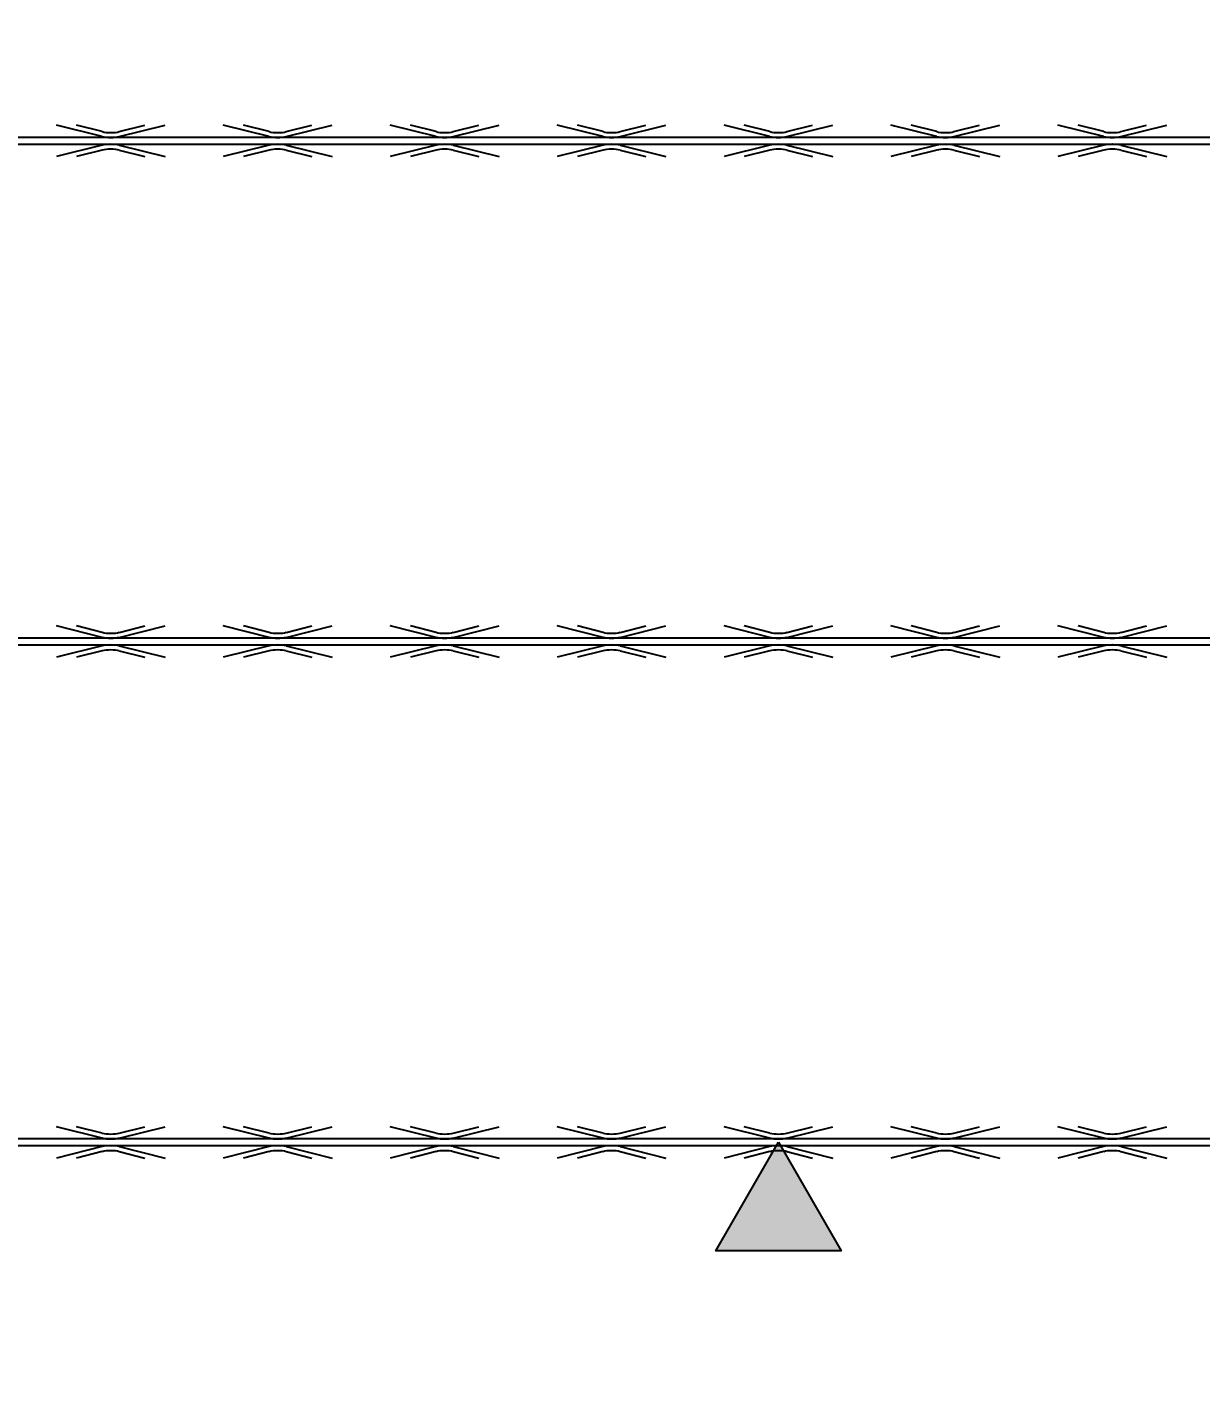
# Model space of a CAD drawing. Extents: x -524 to 129100, y -10500 to 1.
# Drawn here: x 28183 to 29588, y -3212 to -1576 of the extents above; entities that cross this region are included whole.
import ezdxf

# ---------------------------------------------------------------- set-up
doc = ezdxf.new("R2010")
doc.units = 0
doc.header["$LTSCALE"] = 250
doc.linetypes.add('BeePC_CENTER', pattern=[2, 1.25, -0.25, 0.25, -0.25])
doc.layers.get('0').update_dxf_attribs({"linetype": 'CONTINUOUS'})
doc.layers.get('Defpoints').update_dxf_attribs({"linetype": 'CONTINUOUS'})
doc.layers.add('BeePC-CCBZ', color=110, linetype='CONTINUOUS')
doc.layers.add('BeePC-GJ-Truss', color=185, linetype='CONTINUOUS')
doc.styles.add('BeePC_Dim', font='simfang.ttf', dxfattribs={"width": 0.7})
doc.dimstyles.new('BeePC_DIM_25_25', dxfattribs={"dimtxt": 75, "dimasz": 25, "dimexe": 25, "dimexo": 0, "dimgap": 25, "dimtad": 1, "dimdec": 0, "dimzin": 0, "dimdsep": 46, "dimtxsty": 'BeePC_Dim', "dimblk": 'ARCHTICK', "dimcen": 0, "dimdle": 25, "dimclrt": 7, "dimadec": 0, "dimazin": 0, "dimtfac": 1, "dimtdec": 0, "dimtix": 1, "dimtmove": 2, "dimatfit": 3, "dimfxl": 250, "dimfxlon": 1, "dimtfill": 1, "dimtolj": 1, "dimtzin": 0, "dimarcsym": 0})

# ---------------------------------------------------------------- blocks, each defined once
blk = doc.blocks.new('BeePC_HangPoint')
at = {"ltscale": 25}
h = blk.add_hatch(color=256, dxfattribs=at)
h.dxf.hatch_style = 1
h.paths.add_polyline_path([(0, 0), (-75, -129.9), (75, -129.9)])
blk.add_lwpolyline([(0, 0), (75, -129.9), (-75, -129.9)], close=True, dxfattribs=at)
blk = doc.blocks.new('_ArchTick')
at = {"color": 0, "linetype": 'ByBlock', "const_width": 0.5}
blk.add_lwpolyline([(-0.707, -0.707), (0.707, 0.707)], dxfattribs=at)
blk = doc.blocks.new('*D74')
at = {"layer": 'BeePC-CCBZ', "color": 0, "lineweight": -2, "transparency": 16777216}
for p, q in [((23272.8, -600.1), (23272.8, -375.1)), ((30542.4, -600.1), (30542.4, -375.1)), ((23247.8, -400.1), (30567.4, -400.1))]:
    blk.add_line(p, q, dxfattribs=at)
at = {"layer": 'Defpoints', "color": 0, "transparency": 16777216}
for p in [(30542.4, -400.1), (23272.8, -772.1), (30542.4, -2012.1)]:
    blk.add_point(p, dxfattribs=at)
at = {"layer": 'BeePC-CCBZ', "color": 0, "lineweight": -2, "transparency": 16777216, "xscale": 25, "yscale": 25, "zscale": 25, "rotation": 180}
blk.add_blockref('_ArchTick', (23272.8, -400.1), dxfattribs=at)
at = {"layer": 'BeePC-CCBZ', "color": 0, "lineweight": -2, "transparency": 16777216, "xscale": 25, "yscale": 25, "zscale": 25}
blk.add_blockref('_ArchTick', (30542.4, -400.1), dxfattribs=at)
at = {"layer": 'BeePC-CCBZ', "color": 7, "linetype": 'BeePC_CENTER', "transparency": 16777216, "insert": (26907.6, -337.2), "char_height": 75, "attachment_point": 5, "style": 'BeePC_Dim', "bg_fill": 3, "box_fill_scale": 1.1, "bg_fill_color": 256, "bg_fill_true_color": 13158600, "bg_fill_transparency": 0}
blk.add_mtext('\\A1;7270', dxfattribs=at)
blk = doc.blocks.new('*D79')
at = {"layer": 'BeePC-CCBZ', "color": 0, "lineweight": -2, "transparency": 16777216}
for p, q in [((27882.6, -478.1), (27882.6, -253.1)), ((29082.6, -478.1), (29082.6, -253.1)), ((27857.6, -278.1), (29107.6, -278.1))]:
    blk.add_line(p, q, dxfattribs=at)
at = {"layer": 'Defpoints', "color": 0, "transparency": 16777216}
for p in [(29082.6, -278.1), (27882.6, -2912.1), (29082.6, -2912.1)]:
    blk.add_point(p, dxfattribs=at)
at = {"layer": 'BeePC-CCBZ', "color": 0, "lineweight": -2, "transparency": 16777216, "xscale": 25, "yscale": 25, "zscale": 25, "rotation": 180}
blk.add_blockref('_ArchTick', (27882.6, -278.1), dxfattribs=at)
at = {"layer": 'BeePC-CCBZ', "color": 0, "lineweight": -2, "transparency": 16777216, "xscale": 25, "yscale": 25, "zscale": 25}
blk.add_blockref('_ArchTick', (29082.6, -278.1), dxfattribs=at)
at = {"layer": 'BeePC-CCBZ', "color": 7, "linetype": 'BeePC_CENTER', "transparency": 16777216, "insert": (28482.6, -215.2), "char_height": 75, "attachment_point": 5, "style": 'BeePC_Dim', "bg_fill": 3, "box_fill_scale": 1.1, "bg_fill_color": 256, "bg_fill_true_color": 13158600, "bg_fill_transparency": 0}
blk.add_mtext('\\A1;1200', dxfattribs=at)
blk = doc.blocks.new('*D80')
at = {"layer": 'BeePC-CCBZ', "color": 0, "lineweight": -2, "transparency": 16777216}
for p, q in [((29082.6, -478.1), (29082.6, -253.1)), ((30542.4, -478.1), (30542.4, -253.1)), ((29057.6, -278.1), (30567.4, -278.1))]:
    blk.add_line(p, q, dxfattribs=at)
at = {"layer": 'Defpoints', "color": 0, "transparency": 16777216}
for p in [(30542.4, -278.1), (30542.4, -2012.1), (29082.6, -2912.1)]:
    blk.add_point(p, dxfattribs=at)
at = {"layer": 'BeePC-CCBZ', "color": 0, "lineweight": -2, "transparency": 16777216, "xscale": 25, "yscale": 25, "zscale": 25, "rotation": 180}
blk.add_blockref('_ArchTick', (29082.6, -278.1), dxfattribs=at)
at = {"layer": 'BeePC-CCBZ', "color": 0, "lineweight": -2, "transparency": 16777216, "xscale": 25, "yscale": 25, "zscale": 25}
blk.add_blockref('_ArchTick', (30542.4, -278.1), dxfattribs=at)
at = {"layer": 'BeePC-CCBZ', "color": 7, "linetype": 'BeePC_CENTER', "transparency": 16777216, "insert": (29812.5, -215.2), "char_height": 75, "attachment_point": 5, "style": 'BeePC_Dim', "bg_fill": 3, "box_fill_scale": 1.1, "bg_fill_color": 256, "bg_fill_true_color": 13158600, "bg_fill_transparency": 0}
blk.add_mtext('\\A1;1460', dxfattribs=at)
blk = doc.blocks.new('*D82')
at = {"layer": 'BeePC-CCBZ', "color": 0, "lineweight": -2, "transparency": 16777216}
for p, q in [((23022.8, -3759.1), (23022.8, -3984.1)), ((30542.4, -3759.1), (30542.4, -3984.1)), ((22997.8, -3959.1), (30567.4, -3959.1))]:
    blk.add_line(p, q, dxfattribs=at)
at = {"layer": 'Defpoints', "color": 0, "transparency": 16777216}
for p in [(23022.8, -2012.1), (30542.4, -2012.1), (30542.4, -3959.1)]:
    blk.add_point(p, dxfattribs=at)
at = {"layer": 'BeePC-CCBZ', "color": 0, "lineweight": -2, "transparency": 16777216, "xscale": 25, "yscale": 25, "zscale": 25, "rotation": 180}
blk.add_blockref('_ArchTick', (23022.8, -3959.1), dxfattribs=at)
at = {"layer": 'BeePC-CCBZ', "color": 0, "lineweight": -2, "transparency": 16777216, "xscale": 25, "yscale": 25, "zscale": 25}
blk.add_blockref('_ArchTick', (30542.4, -3959.1), dxfattribs=at)
at = {"layer": 'BeePC-CCBZ', "color": 7, "linetype": 'BeePC_CENTER', "transparency": 16777216, "insert": (26782.6, -3896.2), "char_height": 75, "attachment_point": 5, "style": 'BeePC_Dim', "bg_fill": 3, "box_fill_scale": 1.1, "bg_fill_color": 256, "bg_fill_true_color": 13158600, "bg_fill_transparency": 0}
blk.add_mtext('\\A1;7520', dxfattribs=at)
blk = doc.blocks.new('*D87')
at = {"layer": 'BeePC-CCBZ', "color": 0, "lineweight": -2, "transparency": 16777216}
for p, q in [((31004.4, -1087.1), (31004.4, -2937.1)), ((30804.4, -1112.1), (31029.4, -1112.1)), ((30804.4, -2912.1), (31029.4, -2912.1))]:
    blk.add_line(p, q, dxfattribs=at)
at = {"layer": 'Defpoints', "color": 0, "transparency": 16777216}
for p in [(24482.6, -1112.1), (24482.6, -2912.1), (31004.4, -2912.1)]:
    blk.add_point(p, dxfattribs=at)
at = {"layer": 'BeePC-CCBZ', "color": 0, "lineweight": -2, "transparency": 16777216, "xscale": 25, "yscale": 25, "zscale": 25}
for p, rotation in [((31004.4, -1112.1), 90), ((31004.4, -2912.1), 270)]:
    blk.add_blockref('_ArchTick', p, dxfattribs=dict(at, rotation=rotation))
at = {"layer": 'BeePC-CCBZ', "color": 7, "linetype": 'BeePC_CENTER', "transparency": 16777216, "insert": (30941.5, -2012.1), "char_height": 75, "attachment_point": 5, "rotation": 90, "style": 'BeePC_Dim', "bg_fill": 3, "box_fill_scale": 1.1, "bg_fill_color": 256, "bg_fill_true_color": 13158600, "bg_fill_transparency": 0}
blk.add_mtext('\\A1;1800', dxfattribs=at)
blk = doc.blocks.new('*D88')
at = {"layer": 'BeePC-CCBZ', "color": 0, "lineweight": -2, "transparency": 16777216}
for p, q in [((31004.4, -2887.1), (31004.4, -3237.1)), ((30804.4, -2912.1), (31029.4, -2912.1)), ((30804.4, -3212.1), (31029.4, -3212.1))]:
    blk.add_line(p, q, dxfattribs=at)
at = {"layer": 'Defpoints', "color": 0, "transparency": 16777216}
for p in [(24482.6, -2912.1), (26782.6, -3212.1), (31004.4, -3212.1)]:
    blk.add_point(p, dxfattribs=at)
at = {"layer": 'BeePC-CCBZ', "color": 0, "lineweight": -2, "transparency": 16777216, "xscale": 25, "yscale": 25, "zscale": 25}
for p, rotation in [((31004.4, -2912.1), 90), ((31004.4, -3212.1), 270)]:
    blk.add_blockref('_ArchTick', p, dxfattribs=dict(at, rotation=rotation))
at = {"layer": 'BeePC-CCBZ', "color": 7, "linetype": 'BeePC_CENTER', "transparency": 16777216, "insert": (30941.5, -3062.1), "char_height": 75, "attachment_point": 5, "rotation": 90, "style": 'BeePC_Dim', "bg_fill": 3, "box_fill_scale": 1.1, "bg_fill_color": 256, "bg_fill_true_color": 13158600, "bg_fill_transparency": 0}
blk.add_mtext('\\A1;300', dxfattribs=at)

msp = doc.modelspace()

# ---------------------------------------------------------------- linework, layer by layer
at = {"layer": 'BeePC-GJ-Truss'}
for points in [[(28272.4, -1707), (28217.4, -1693.4)], [(28272.4, -1701), (28241.7, -1693.4)], [(28292.8, -1707), (28347.8, -1693.4)], [(28292.8, -1701), (28323.5, -1693.4)], [(28472.4, -1707), (28417.4, -1693.4)], [(28472.4, -1701), (28441.7, -1693.4)], [(28492.8, -1707), (28547.8, -1693.4)], [(28492.8, -1701), (28523.5, -1693.4)], [(28672.4, -1707), (28617.4, -1693.4)], [(28672.4, -1701), (28641.7, -1693.4)], [(28692.8, -1707), (28747.8, -1693.4)], [(28692.8, -1701), (28723.5, -1693.4)], [(28872.4, -1707), (28817.4, -1693.4)], [(28872.4, -1701), (28841.7, -1693.4)], [(28892.8, -1707), (28947.8, -1693.4)], [(28892.8, -1701), (28923.5, -1693.4)], [(29072.4, -1707), (29017.4, -1693.4)], [(29072.4, -1701), (29041.7, -1693.4)], [(29092.8, -1707), (29147.8, -1693.4)], [(29092.8, -1701), (29123.5, -1693.4)], [(29272.4, -1707), (29217.4, -1693.4)], [(29272.4, -1701), (29241.7, -1693.4)], [(29292.8, -1707), (29347.8, -1693.4)], [(29292.8, -1701), (29323.5, -1693.4)], [(29472.4, -1707), (29417.4, -1693.4)], [(29472.4, -1701), (29441.7, -1693.4)], [(29492.8, -1707), (29547.8, -1693.4)], [(29492.8, -1701), (29523.5, -1693.4)], [(23082.6, -1716.1), (30482.6, -1716.1), (30482.6, -1708.1), (23082.6, -1708.1)], [(28272.4, -1717.3), (28217.4, -1730.9)], [(28292.8, -1717.3), (28347.8, -1730.9)], [(28472.4, -1717.3), (28417.4, -1730.9)], [(28492.8, -1717.3), (28547.8, -1730.9)], [(28672.4, -1717.3), (28617.4, -1730.9)], [(28692.8, -1717.3), (28747.8, -1730.9)], [(28872.4, -1717.3), (28817.4, -1730.9)], [(28892.8, -1717.3), (28947.8, -1730.9)], [(29072.4, -1717.3), (29017.4, -1730.9)], [(29092.8, -1717.3), (29147.8, -1730.9)], [(29272.4, -1717.3), (29217.4, -1730.9)], [(29292.8, -1717.3), (29347.8, -1730.9)], [(29472.4, -1717.3), (29417.4, -1730.9)], [(29492.8, -1717.3), (29547.8, -1730.9)], [(28272.4, -1723.3), (28241.7, -1730.9)], [(28292.8, -1723.3), (28323.5, -1730.9)], [(28472.4, -1723.3), (28441.7, -1730.9)], [(28492.8, -1723.3), (28523.5, -1730.9)], [(28672.4, -1723.3), (28641.7, -1730.9)], [(28692.8, -1723.3), (28723.5, -1730.9)], [(28872.4, -1723.3), (28841.7, -1730.9)], [(28892.8, -1723.3), (28923.5, -1730.9)], [(29072.4, -1723.3), (29041.7, -1730.9)], [(29092.8, -1723.3), (29123.5, -1730.9)], [(29272.4, -1723.3), (29241.7, -1730.9)], [(29292.8, -1723.3), (29323.5, -1730.9)], [(29472.4, -1723.3), (29441.7, -1730.9)], [(29492.8, -1723.3), (29523.5, -1730.9)], [(28272.4, -2307), (28217.4, -2293.4)], [(28272.4, -2301), (28241.7, -2293.4)], [(28292.8, -2307), (28347.8, -2293.4)], [(28292.8, -2301), (28323.5, -2293.4)], [(28472.4, -2307), (28417.4, -2293.4)], [(28472.4, -2301), (28441.7, -2293.4)], [(28492.8, -2307), (28547.8, -2293.4)], [(28492.8, -2301), (28523.5, -2293.4)], [(28672.4, -2307), (28617.4, -2293.4)], [(28672.4, -2301), (28641.7, -2293.4)], [(28692.8, -2307), (28747.8, -2293.4)], [(28692.8, -2301), (28723.5, -2293.4)], [(28872.4, -2307), (28817.4, -2293.4)], [(28872.4, -2301), (28841.7, -2293.4)], [(28892.8, -2307), (28947.8, -2293.4)], [(28892.8, -2301), (28923.5, -2293.4)], [(29072.4, -2307), (29017.4, -2293.4)], [(29072.4, -2301), (29041.7, -2293.4)], [(29092.8, -2307), (29147.8, -2293.4)], [(29092.8, -2301), (29123.5, -2293.4)], [(29272.4, -2307), (29217.4, -2293.4)], [(29272.4, -2301), (29241.7, -2293.4)], [(29292.8, -2307), (29347.8, -2293.4)], [(29292.8, -2301), (29323.5, -2293.4)], [(29472.4, -2307), (29417.4, -2293.4)], [(29472.4, -2301), (29441.7, -2293.4)], [(29492.8, -2307), (29547.8, -2293.4)], [(29492.8, -2301), (29523.5, -2293.4)], [(23082.6, -2316.1), (30482.6, -2316.1), (30482.6, -2308.1), (23082.6, -2308.1)], [(28272.4, -2317.3), (28217.4, -2330.9)], [(28272.4, -2323.3), (28241.7, -2330.9)], [(28292.8, -2317.3), (28347.8, -2330.9)], [(28292.8, -2323.3), (28323.5, -2330.9)], [(28472.4, -2317.3), (28417.4, -2330.9)], [(28472.4, -2323.3), (28441.7, -2330.9)], [(28492.8, -2317.3), (28547.8, -2330.9)], [(28492.8, -2323.3), (28523.5, -2330.9)], [(28672.4, -2317.3), (28617.4, -2330.9)], [(28672.4, -2323.3), (28641.7, -2330.9)], [(28692.8, -2317.3), (28747.8, -2330.9)], [(28692.8, -2323.3), (28723.5, -2330.9)], [(28872.4, -2317.3), (28817.4, -2330.9)], [(28872.4, -2323.3), (28841.7, -2330.9)], [(28892.8, -2317.3), (28947.8, -2330.9)], [(28892.8, -2323.3), (28923.5, -2330.9)], [(29072.4, -2317.3), (29017.4, -2330.9)], [(29072.4, -2323.3), (29041.7, -2330.9)], [(29092.8, -2317.3), (29147.8, -2330.9)], [(29092.8, -2323.3), (29123.5, -2330.9)], [(29272.4, -2317.3), (29217.4, -2330.9)], [(29272.4, -2323.3), (29241.7, -2330.9)], [(29292.8, -2317.3), (29347.8, -2330.9)], [(29292.8, -2323.3), (29323.5, -2330.9)], [(29472.4, -2317.3), (29417.4, -2330.9)], [(29472.4, -2323.3), (29441.7, -2330.9)], [(29492.8, -2317.3), (29547.8, -2330.9)], [(29492.8, -2323.3), (29523.5, -2330.9)], [(28272.4, -2907), (28217.4, -2893.4)], [(28272.4, -2901), (28241.7, -2893.4)], [(28292.8, -2907), (28347.8, -2893.4)], [(28292.8, -2901), (28323.5, -2893.4)], [(28472.4, -2907), (28417.4, -2893.4)], [(28472.4, -2901), (28441.7, -2893.4)], [(28492.8, -2907), (28547.8, -2893.4)], [(28492.8, -2901), (28523.5, -2893.4)], [(28672.4, -2907), (28617.4, -2893.4)], [(28672.4, -2901), (28641.7, -2893.4)], [(28692.8, -2907), (28747.8, -2893.4)], [(28692.8, -2901), (28723.5, -2893.4)], [(28872.4, -2907), (28817.4, -2893.4)], [(28872.4, -2901), (28841.7, -2893.4)], [(28892.8, -2907), (28947.8, -2893.4)], [(28892.8, -2901), (28923.5, -2893.4)], [(29072.4, -2907), (29017.4, -2893.4)], [(29072.4, -2901), (29041.7, -2893.4)], [(29092.8, -2907), (29147.8, -2893.4)], [(29092.8, -2901), (29123.5, -2893.4)], [(29272.4, -2907), (29217.4, -2893.4)], [(29272.4, -2901), (29241.7, -2893.4)], [(29292.8, -2907), (29347.8, -2893.4)], [(29292.8, -2901), (29323.5, -2893.4)], [(29472.4, -2907), (29417.4, -2893.4)], [(29472.4, -2901), (29441.7, -2893.4)], [(29492.8, -2907), (29547.8, -2893.4)], [(29492.8, -2901), (29523.5, -2893.4)], [(23082.6, -2916.1), (30482.6, -2916.1), (30482.6, -2908.1), (23082.6, -2908.1)], [(28272.4, -2917.3), (28217.4, -2930.9)], [(28272.4, -2923.3), (28241.7, -2930.9)], [(28292.8, -2917.3), (28347.8, -2930.9)], [(28292.8, -2923.3), (28323.5, -2930.9)], [(28472.4, -2917.3), (28417.4, -2930.9)], [(28472.4, -2923.3), (28441.7, -2930.9)], [(28492.8, -2917.3), (28547.8, -2930.9)], [(28492.8, -2923.3), (28523.5, -2930.9)], [(28672.4, -2917.3), (28617.4, -2930.9)], [(28672.4, -2923.3), (28641.7, -2930.9)], [(28692.8, -2917.3), (28747.8, -2930.9)], [(28692.8, -2923.3), (28723.5, -2930.9)], [(28872.4, -2917.3), (28817.4, -2930.9)], [(28872.4, -2923.3), (28841.7, -2930.9)], [(28892.8, -2917.3), (28947.8, -2930.9)], [(28892.8, -2923.3), (28923.5, -2930.9)], [(29072.4, -2917.3), (29017.4, -2930.9)], [(29072.4, -2923.3), (29041.7, -2930.9)], [(29092.8, -2917.3), (29147.8, -2930.9)], [(29092.8, -2923.3), (29123.5, -2930.9)], [(29272.4, -2917.3), (29217.4, -2930.9)], [(29272.4, -2923.3), (29241.7, -2930.9)], [(29292.8, -2917.3), (29347.8, -2930.9)], [(29292.8, -2923.3), (29323.5, -2930.9)], [(29472.4, -2917.3), (29417.4, -2930.9)], [(29472.4, -2923.3), (29441.7, -2930.9)], [(29492.8, -2917.3), (29547.8, -2930.9)], [(29492.8, -2923.3), (29523.5, -2930.9)]]:
    msp.add_lwpolyline(points, dxfattribs=at)
for centre, major_axis, start_param, end_param in [((28281.4, -1698.7), (12, 0), 3.861169, 4.813041), ((28283.8, -1698.7), (12, 0), 4.611737, 5.563609), ((28481.4, -1698.7), (12, 0), 3.861169, 4.813041), ((28483.8, -1698.7), (12, 0), 4.611737, 5.563609), ((28681.4, -1698.7), (12, 0), 3.861169, 4.813041), ((28683.8, -1698.7), (12, 0), 4.611737, 5.563609), ((28881.4, -1698.7), (12, 0), 3.861169, 4.813041), ((28883.8, -1698.7), (12, 0), 4.611737, 5.563609), ((29081.4, -1698.7), (12, 0), 3.861169, 4.813041), ((29083.8, -1698.7), (12, 0), 4.611737, 5.563609), ((29281.4, -1698.7), (12, 0), 3.861169, 4.813041), ((29283.8, -1698.7), (12, 0), 4.611737, 5.563609), ((29481.4, -1698.7), (12, 0), 3.861169, 4.813041), ((29483.8, -1698.7), (12, 0), 4.611737, 5.563609), ((28283.8, -1702.9), (18, 0), 4.026697, 4.647513), ((28283.8, -1721.3), (18, 0), 1.635672, 2.256488), ((28281.4, -1702.9), (18, 0), 4.777265, 5.398081), ((28281.4, -1721.3), (18, 0), 0.885104, 1.50592), ((28483.8, -1702.9), (18, 0), 4.026697, 4.647513), ((28483.8, -1721.3), (18, 0), 1.635672, 2.256488), ((28481.4, -1702.9), (18, 0), 4.777265, 5.398081), ((28481.4, -1721.3), (18, 0), 0.885104, 1.50592), ((28683.8, -1702.9), (18, 0), 4.026697, 4.647513), ((28683.8, -1721.3), (18, 0), 1.635672, 2.256488), ((28681.4, -1702.9), (18, 0), 4.777265, 5.398081), ((28681.4, -1721.3), (18, 0), 0.885104, 1.50592), ((28883.8, -1702.9), (18, 0), 4.026697, 4.647513), ((28883.8, -1721.3), (18, 0), 1.635672, 2.256488), ((28881.4, -1702.9), (18, 0), 4.777265, 5.398081), ((28881.4, -1721.3), (18, 0), 0.885104, 1.50592), ((29083.8, -1702.9), (18, 0), 4.026697, 4.647513), ((29083.8, -1721.3), (18, 0), 1.635672, 2.256488), ((29081.4, -1702.9), (18, 0), 4.777265, 5.398081), ((29081.4, -1721.3), (18, 0), 0.885104, 1.50592), ((29283.8, -1702.9), (18, 0), 4.026697, 4.647513), ((29283.8, -1721.3), (18, 0), 1.635672, 2.256488), ((29281.4, -1702.9), (18, 0), 4.777265, 5.398081), ((29281.4, -1721.3), (18, 0), 0.885104, 1.50592), ((29483.8, -1702.9), (18, 0), 4.026697, 4.647513), ((29483.8, -1721.3), (18, 0), 1.635672, 2.256488), ((29481.4, -1702.9), (18, 0), 4.777265, 5.398081), ((29481.4, -1721.3), (18, 0), 0.885104, 1.50592), ((28281.4, -1725.6), (12, 0), 1.470144, 2.422017), ((28283.8, -1725.6), (12, 0), 0.719576, 1.671449), ((28481.4, -1725.6), (12, 0), 1.470144, 2.422017), ((28483.8, -1725.6), (12, 0), 0.719576, 1.671449), ((28681.4, -1725.6), (12, 0), 1.470144, 2.422017), ((28683.8, -1725.6), (12, 0), 0.719576, 1.671449), ((28881.4, -1725.6), (12, 0), 1.470144, 2.422017), ((28883.8, -1725.6), (12, 0), 0.719576, 1.671449), ((29081.4, -1725.6), (12, 0), 1.470144, 2.422017), ((29083.8, -1725.6), (12, 0), 0.719576, 1.671449), ((29281.4, -1725.6), (12, 0), 1.470144, 2.422017), ((29283.8, -1725.6), (12, 0), 0.719576, 1.671449), ((29481.4, -1725.6), (12, 0), 1.470144, 2.422017), ((29483.8, -1725.6), (12, 0), 0.719576, 1.671449), ((28281.4, -2298.7), (12, 0), 3.861169, 4.813041), ((28283.8, -2298.7), (12, 0), 4.611737, 5.563609), ((28481.4, -2298.7), (12, 0), 3.861169, 4.813041), ((28483.8, -2298.7), (12, 0), 4.611737, 5.563609), ((28681.4, -2298.7), (12, 0), 3.861169, 4.813041), ((28683.8, -2298.7), (12, 0), 4.611737, 5.563609), ((28881.4, -2298.7), (12, 0), 3.861169, 4.813041), ((28883.8, -2298.7), (12, 0), 4.611737, 5.563609), ((29081.4, -2298.7), (12, 0), 3.861169, 4.813041), ((29083.8, -2298.7), (12, 0), 4.611737, 5.563609), ((29281.4, -2298.7), (12, 0), 3.861169, 4.813041), ((29283.8, -2298.7), (12, 0), 4.611737, 5.563609), ((29481.4, -2298.7), (12, 0), 3.861169, 4.813041), ((29483.8, -2298.7), (12, 0), 4.611737, 5.563609), ((28283.8, -2302.9), (18, 0), 4.026697, 4.647513), ((28283.8, -2321.3), (18, 0), 1.635672, 2.256488), ((28281.4, -2325.6), (12, 0), 1.470144, 2.422017), ((28281.4, -2302.9), (18, 0), 4.777265, 5.398081), ((28281.4, -2321.3), (18, 0), 0.885104, 1.50592), ((28283.8, -2325.6), (12, 0), 0.719576, 1.671449), ((28483.8, -2302.9), (18, 0), 4.026697, 4.647513), ((28483.8, -2321.3), (18, 0), 1.635672, 2.256488), ((28481.4, -2325.6), (12, 0), 1.470144, 2.422017), ((28481.4, -2302.9), (18, 0), 4.777265, 5.398081), ((28481.4, -2321.3), (18, 0), 0.885104, 1.50592), ((28483.8, -2325.6), (12, 0), 0.719576, 1.671449), ((28683.8, -2302.9), (18, 0), 4.026697, 4.647513), ((28683.8, -2321.3), (18, 0), 1.635672, 2.256488), ((28681.4, -2325.6), (12, 0), 1.470144, 2.422017), ((28681.4, -2302.9), (18, 0), 4.777265, 5.398081), ((28681.4, -2321.3), (18, 0), 0.885104, 1.50592), ((28683.8, -2325.6), (12, 0), 0.719576, 1.671449), ((28883.8, -2302.9), (18, 0), 4.026697, 4.647513), ((28883.8, -2321.3), (18, 0), 1.635672, 2.256488), ((28881.4, -2325.6), (12, 0), 1.470144, 2.422017), ((28881.4, -2302.9), (18, 0), 4.777265, 5.398081), ((28881.4, -2321.3), (18, 0), 0.885104, 1.50592), ((28883.8, -2325.6), (12, 0), 0.719576, 1.671449), ((29083.8, -2302.9), (18, 0), 4.026697, 4.647513), ((29083.8, -2321.3), (18, 0), 1.635672, 2.256488), ((29081.4, -2325.6), (12, 0), 1.470144, 2.422017), ((29081.4, -2302.9), (18, 0), 4.777265, 5.398081), ((29081.4, -2321.3), (18, 0), 0.885104, 1.50592), ((29083.8, -2325.6), (12, 0), 0.719576, 1.671449), ((29283.8, -2302.9), (18, 0), 4.026697, 4.647513), ((29283.8, -2321.3), (18, 0), 1.635672, 2.256488), ((29281.4, -2325.6), (12, 0), 1.470144, 2.422017), ((29281.4, -2302.9), (18, 0), 4.777265, 5.398081), ((29281.4, -2321.3), (18, 0), 0.885104, 1.50592), ((29283.8, -2325.6), (12, 0), 0.719576, 1.671449), ((29483.8, -2302.9), (18, 0), 4.026697, 4.647513), ((29483.8, -2321.3), (18, 0), 1.635672, 2.256488), ((29481.4, -2325.6), (12, 0), 1.470144, 2.422017), ((29481.4, -2302.9), (18, 0), 4.777265, 5.398081), ((29481.4, -2321.3), (18, 0), 0.885104, 1.50592), ((29483.8, -2325.6), (12, 0), 0.719576, 1.671449), ((28281.4, -2898.7), (12, 0), 3.861169, 4.813041), ((28283.8, -2902.9), (18, 0), 4.026697, 4.647513), ((28283.8, -2898.7), (12, 0), 4.611737, 5.563609), ((28281.4, -2902.9), (18, 0), 4.777265, 5.398081), ((28481.4, -2898.7), (12, 0), 3.861169, 4.813041), ((28483.8, -2902.9), (18, 0), 4.026697, 4.647513), ((28483.8, -2898.7), (12, 0), 4.611737, 5.563609), ((28481.4, -2902.9), (18, 0), 4.777265, 5.398081), ((28681.4, -2898.7), (12, 0), 3.861169, 4.813041), ((28683.8, -2902.9), (18, 0), 4.026697, 4.647513), ((28683.8, -2898.7), (12, 0), 4.611737, 5.563609), ((28681.4, -2902.9), (18, 0), 4.777265, 5.398081), ((28881.4, -2898.7), (12, 0), 3.861169, 4.813041), ((28883.8, -2902.9), (18, 0), 4.026697, 4.647513), ((28883.8, -2898.7), (12, 0), 4.611737, 5.563609), ((28881.4, -2902.9), (18, 0), 4.777265, 5.398081), ((29081.4, -2898.7), (12, 0), 3.861169, 4.813041), ((29083.8, -2902.9), (18, 0), 4.026697, 4.647513), ((29083.8, -2898.7), (12, 0), 4.611737, 5.563609), ((29081.4, -2902.9), (18, 0), 4.777265, 5.398081), ((29281.4, -2898.7), (12, 0), 3.861169, 4.813041), ((29283.8, -2902.9), (18, 0), 4.026697, 4.647513), ((29283.8, -2898.7), (12, 0), 4.611737, 5.563609), ((29281.4, -2902.9), (18, 0), 4.777265, 5.398081), ((29481.4, -2898.7), (12, 0), 3.861169, 4.813041), ((29483.8, -2902.9), (18, 0), 4.026697, 4.647513), ((29483.8, -2898.7), (12, 0), 4.611737, 5.563609), ((29481.4, -2902.9), (18, 0), 4.777265, 5.398081), ((28283.8, -2921.3), (18, 0), 1.635672, 2.256488), ((28281.4, -2925.6), (12, 0), 1.470144, 2.422017), ((28281.4, -2921.3), (18, 0), 0.885104, 1.50592), ((28283.8, -2925.6), (12, 0), 0.719576, 1.671449), ((28483.8, -2921.3), (18, 0), 1.635672, 2.256488), ((28481.4, -2925.6), (12, 0), 1.470144, 2.422017), ((28481.4, -2921.3), (18, 0), 0.885104, 1.50592), ((28483.8, -2925.6), (12, 0), 0.719576, 1.671449), ((28683.8, -2921.3), (18, 0), 1.635672, 2.256488), ((28681.4, -2925.6), (12, 0), 1.470144, 2.422017), ((28681.4, -2921.3), (18, 0), 0.885104, 1.50592), ((28683.8, -2925.6), (12, 0), 0.719576, 1.671449), ((28883.8, -2921.3), (18, 0), 1.635672, 2.256488), ((28881.4, -2925.6), (12, 0), 1.470144, 2.422017), ((28881.4, -2921.3), (18, 0), 0.885104, 1.50592), ((28883.8, -2925.6), (12, 0), 0.719576, 1.671449), ((29083.8, -2921.3), (18, 0), 1.635672, 2.256488), ((29081.4, -2925.6), (12, 0), 1.470144, 2.422017), ((29081.4, -2921.3), (18, 0), 0.885104, 1.50592), ((29083.8, -2925.6), (12, 0), 0.719576, 1.671449), ((29283.8, -2921.3), (18, 0), 1.635672, 2.256488), ((29281.4, -2925.6), (12, 0), 1.470144, 2.422017), ((29281.4, -2921.3), (18, 0), 0.885104, 1.50592), ((29283.8, -2925.6), (12, 0), 0.719576, 1.671449), ((29483.8, -2921.3), (18, 0), 1.635672, 2.256488), ((29481.4, -2925.6), (12, 0), 1.470144, 2.422017), ((29481.4, -2921.3), (18, 0), 0.885104, 1.50592), ((29483.8, -2925.6), (12, 0), 0.719576, 1.671449)]:
    msp.add_ellipse(centre, major_axis=major_axis, ratio=0.288551, start_param=start_param, end_param=end_param, dxfattribs=at)

# ---------------------------------------------------------------- block references
msp.add_blockref('BeePC_HangPoint', (29082.6, -2912.1))

# ---------------------------------------------------------------- next in the draw order: dimensions: what is measured, and where the dimension line sits
at = {"layer": 'BeePC-CCBZ'}
dim = msp.add_linear_dim(base=(30542.4, -400.1), p1=(23272.8, -772.1), p2=(30542.4, -2012.1), angle=0, dimstyle='BeePC_DIM_25_25', override={"dimfxl": 200}, dxfattribs=at)
dim.commit()
dim.dimension.update_dxf_attribs({"geometry": '*D74', "text_midpoint": (26907.6, -337.2)})

# ---------------------------------------------------------------- next in the draw order: dimensions: what is measured, and where the dimension line sits
dim = msp.add_linear_dim(base=(29082.6, -278.1), p1=(27882.6, -2912.1), p2=(29082.6, -2912.1), angle=0, dimstyle='BeePC_DIM_25_25', override={"dimfxl": 200}, dxfattribs=at)
dim.commit()
dim.dimension.update_dxf_attribs({"geometry": '*D79', "text_midpoint": (28482.6, -215.2)})

# ---------------------------------------------------------------- next in the draw order: dimensions: what is measured, and where the dimension line sits
dim = msp.add_linear_dim(base=(30542.4, -278.1), p1=(29082.6, -2912.1), p2=(30542.4, -2012.1), angle=0, dimstyle='BeePC_DIM_25_25', override={"dimfxl": 200}, dxfattribs=at)
dim.commit()
dim.dimension.update_dxf_attribs({"geometry": '*D80', "text_midpoint": (29812.5, -215.2)})

# ---------------------------------------------------------------- next in the draw order: dimensions: what is measured, and where the dimension line sits
dim = msp.add_linear_dim(base=(30542.4, -3959.1), p1=(23022.8, -2012.1), p2=(30542.4, -2012.1), angle=0, dimstyle='BeePC_DIM_25_25', override={"dimfxl": 200}, dxfattribs=at)
dim.commit()
dim.dimension.update_dxf_attribs({"geometry": '*D82', "text_midpoint": (26782.6, -3896.2)})

# ---------------------------------------------------------------- next in the draw order: dimensions: what is measured, and where the dimension line sits
dim = msp.add_linear_dim(base=(31004.4, -2912.1), p1=(24482.6, -1112.1), p2=(24482.6, -2912.1), angle=90, dimstyle='BeePC_DIM_25_25', override={"dimfxl": 200}, dxfattribs=at)
dim.commit()
dim.dimension.update_dxf_attribs({"geometry": '*D87', "text_midpoint": (30941.5, -2012.1)})

# ---------------------------------------------------------------- next in the draw order: dimensions: what is measured, and where the dimension line sits
dim = msp.add_linear_dim(base=(31004.4, -3212.1), p1=(24482.6, -2912.1), p2=(26782.6, -3212.1), angle=90, dimstyle='BeePC_DIM_25_25', override={"dimfxl": 200}, dxfattribs=at)
dim.commit()
dim.dimension.update_dxf_attribs({"geometry": '*D88', "text_midpoint": (30941.5, -3062.1)})

doc.saveas('drawing.dxf')
